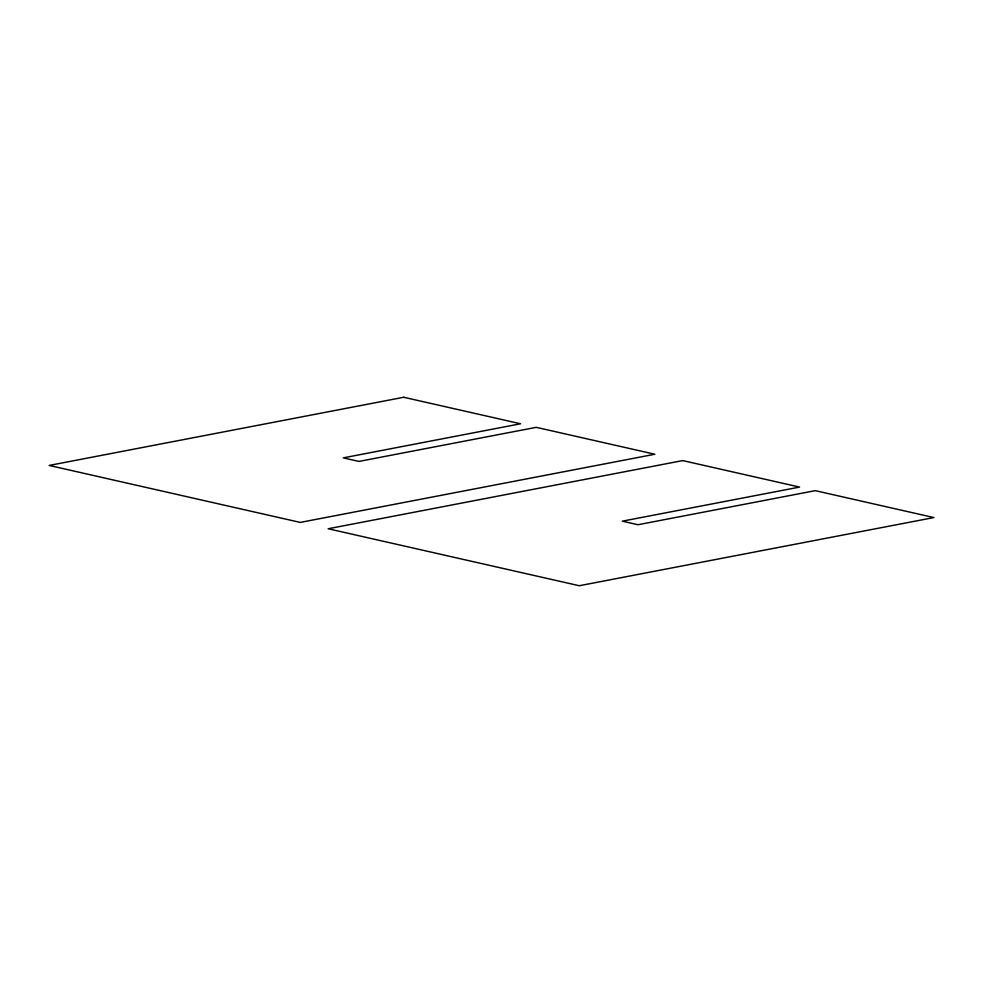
<?xml version="1.0" encoding="UTF-8"?>
<svg xmlns="http://www.w3.org/2000/svg" width="983" height="983" viewBox="0 0 983 983"><rect width="100%" height="100%" fill="white"/><g stroke="black" fill="none" stroke-linecap="round" stroke-linejoin="round"><path stroke-width="1.47" d="M403.718 397.267L49.15 465.438L300.27 522.415L654.838 454.244L536.251 427.335L358.967 461.42L343.276 457.869L520.56 423.771L403.718 397.267M682.73 460.585L328.162 528.756L579.282 585.733L933.85 517.562L815.263 490.652L637.979 524.738L622.288 521.174L799.572 487.089L682.73 460.585"/></g></svg>
